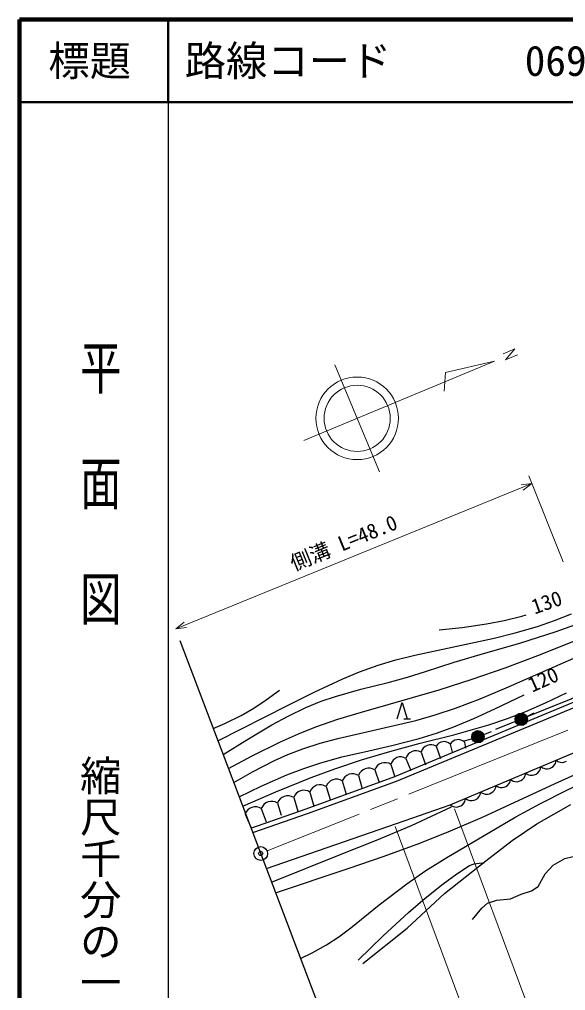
# Model space of a CAD drawing. Units: millimetres, scale not verified. Extents: x 40000 to 680000, y 20000 to 380000.
# Drawn here: x 40000 to 106079, y 262491 to 380000 of the extents above; entities that cross this region are included whole.
import ezdxf
from ezdxf.enums import TextEntityAlignment as Align

# ---------------------------------------------------------------- set-up
doc = ezdxf.new("R2010")
doc.units = ezdxf.units.MM
doc.header["$LTSCALE"] = 1000
doc.header["$PDMODE"] = 32
doc.header["$PDSIZE"] = 500
doc.linetypes.add('CHAIN', pattern=[18.5, 12, -1.5, 3.5, -1.5])
for name, color, linetype, lineweight in [('M-BGD', 7, 'Continuous', 25), ('M-BGD-HTXT', 7, 'Continuous', 13), ('M-BMK', 2, 'CHAIN', 13), ('M-BMK-SRVR', 3, 'Continuous', 25), ('M-STR-HTXT', 7, 'Continuous', 13), ('M-TTL', 2, 'Continuous', 140), ('M-TTL-LINE', 7, 'Continuous', 50), ('M-TTL-TXT', 7, 'Continuous', 25)]:
    doc.layers.add(name, color=color, linetype=linetype, lineweight=lineweight)
doc.layers.add('M-OTRS', color=6, linetype='Continuous')
doc.styles.add('@ＭＳ ゴシック', font='')
doc.styles.add('ＭＳ ゴシック', font='')
doc.styles.get('@ＭＳ ゴシック').set_extended_font_data('@MS Gothic')
doc.styles.get('ＭＳ ゴシック').set_extended_font_data('MS Gothic')

msp = doc.modelspace()

# ---------------------------------------------------------------- linework, layer by layer
at = {"layer": 'M-BGD'}
for p, q in [((59402, 304860), (81033, 247872)), ((85404, 288382), (112353, 299596)), ((85622, 287823), (112583, 299042)), ((85701, 295356), (86302, 297356)), ((86302, 297356), (86901, 295356)), ((86501, 295356), (87301, 295356)), ((92129, 284969), (115897, 294980)), ((100014, 295042), (99082, 294679)), ((101386, 295645), (102284, 296086)), ((96170, 293481), (97099, 293853)), ((94761, 292969), (93811, 292656)), ((90419, 292055), (90957, 290589)), ((92130, 292300), (92374, 291322)), ((93840, 292544), (93987, 291811)), ((86770, 290590), (87340, 289123)), ((88595, 291322), (89148, 289807)), ((104906, 290134), (104939, 290365)), ((104939, 290365), (105127, 290227)), ((82985, 289189), (83528, 287658)), ((84945, 289857), (85434, 288342)), ((102898, 289027), (102999, 289200)), ((102999, 289200), (103063, 289357)), ((103063, 289357), (103096, 289588)), ((103096, 289588), (103284, 289451)), ((103284, 289451), (103441, 289386)), ((103441, 289386), (103635, 289338)), ((103635, 289338), (103903, 289321)), ((103903, 289321), (104140, 289377)), ((104140, 289377), (104361, 289470)), ((104361, 289470), (104567, 289600)), ((104567, 289600), (104741, 289804)), ((104741, 289804), (104842, 289976)), ((104842, 289976), (104906, 290134)), ((105127, 290227), (105284, 290163)), ((105284, 290163), (105478, 290114)), ((105478, 290114), (105746, 290097)), ((105746, 290097), (105983, 290153)), ((105983, 290153), (106204, 290246)), ((74673, 284462), (85404, 288382)), ((81025, 288521), (81426, 287071)), ((99378, 287816), (99409, 288036)), ((99409, 288036), (99598, 287898)), ((100453, 287824), (100674, 287917)), ((100674, 287917), (100880, 288047)), ((100880, 288047), (101055, 288251)), ((101055, 288251), (101156, 288424)), ((101156, 288424), (101220, 288581)), ((101220, 288581), (101253, 288812)), ((101253, 288812), (101441, 288674)), ((101441, 288674), (101598, 288610)), ((101598, 288610), (101792, 288562)), ((101792, 288562), (102060, 288544)), ((102060, 288544), (102297, 288601)), ((102297, 288601), (102518, 288694)), ((102518, 288694), (102723, 288824)), ((102723, 288824), (102898, 289027)), ((74874, 283897), (85622, 287823)), ((77104, 287186), (77614, 285606)), ((79064, 287854), (79520, 286241)), ((97286, 286534), (97461, 286737)), ((97461, 286737), (97561, 286910)), ((97561, 286910), (97625, 287067)), ((97625, 287067), (97658, 287298)), ((97658, 287298), (97837, 287167)), ((97837, 287167), (97986, 287107)), ((97986, 287107), (98171, 287060)), ((98171, 287060), (98425, 287044)), ((98425, 287044), (98650, 287097)), ((98650, 287097), (98860, 287186)), ((98860, 287186), (99056, 287309)), ((99056, 287309), (99221, 287503)), ((99221, 287503), (99317, 287667)), ((99317, 287667), (99378, 287816)), ((99598, 287898), (99755, 287834)), ((99755, 287834), (99949, 287785)), ((99949, 287785), (100217, 287768)), ((100217, 287768), (100453, 287824)), ((73183, 285850), (73704, 284189)), ((75143, 286518), (75610, 284824)), ((93939, 285515), (93972, 285746)), ((93972, 285746), (94160, 285608)), ((94160, 285608), (94317, 285544)), ((95016, 285534), (95237, 285627)), ((95237, 285627), (95443, 285757)), ((95443, 285757), (95617, 285961)), ((95617, 285961), (95718, 286134)), ((95718, 286134), (95782, 286291)), ((95782, 286291), (95815, 286522)), ((95815, 286522), (96003, 286384)), ((96003, 286384), (96161, 286320)), ((96161, 286320), (96355, 286272)), ((96355, 286272), (96622, 286254)), ((96622, 286254), (96859, 286311)), ((96859, 286311), (97080, 286404)), ((97080, 286404), (97286, 286534)), ((68018, 282161), (74673, 284462)), ((69262, 284515), (69843, 282919)), ((71223, 285183), (71651, 283700)), ((85637, 282687), (92129, 284969)), ((92129, 284969), (92317, 284832)), ((92317, 284832), (92474, 284768)), ((92474, 284768), (92668, 284719)), ((92668, 284719), (92936, 284702)), ((92936, 284702), (93173, 284758)), ((93173, 284758), (93394, 284851)), ((93394, 284851), (93600, 284981)), ((93600, 284981), (93774, 285185)), ((93774, 285185), (93875, 285358)), ((93875, 285358), (93939, 285515)), ((94317, 285544), (94511, 285495)), ((94511, 285495), (94779, 285478)), ((94779, 285478), (95016, 285534)), ((102606, 282683), (106735, 285010)), ((67302, 283847), (68035, 282186)), ((68231, 281600), (74874, 283897)), ((69877, 277263), (85637, 282687)), ((99628, 280657), (102606, 282683)), ((96451, 278205), (99628, 280657)), ((105997, 278484), (106998, 278703)), ((91446, 274233), (96451, 278205)), ((103620, 276607), (104558, 277671)), ((104558, 277671), (105997, 278484)), ((102744, 275075), (103620, 276607)), ((101962, 274543), (102744, 275075)), ((86910, 270042), (91446, 274233)), ((99428, 273605), (100711, 274137)), ((100711, 274137), (101962, 274543)), ((95956, 272479), (96644, 273074)), ((96644, 273074), (97770, 273449)), ((97770, 273449), (99428, 273605)), ((94830, 271072), (95956, 272479)), ((81561, 265757), (86910, 270042))]:
    msp.add_line(p, q, dxfattribs=at)
for points in [[(97652, 294139), (106756, 297789), (109486, 299024), (112291, 300411), (120946, 305013), (123516, 306273), (126255, 307501), (129035, 308634), (131848, 309671), (141182, 312658), (143729, 313580), (146329, 314630), (155360, 318468), (157418, 319233), (159648, 319945), (169195, 322146), (172596, 323113), (176289, 324043), (177662, 324237), (178913, 324304), (180708, 324237), (182512, 324065), (182595, 324057)], [(70999, 274308), (79784, 277275), (84141, 278751), (88454, 280323), (92170, 281806), (96031, 283462), (104834, 287558), (113692, 291551), (122598, 295355), (131557, 299327), (140391, 303495), (149146, 307683), (153335, 309574), (157574, 311374), (160533, 312539), (163553, 313615), (166036, 314398), (168547, 315080), (170499, 315525), (172582, 315888), (174954, 316179)], [(64019, 292697), (72432, 296973), (75677, 298597), (79131, 300204), (81161, 301044), (83410, 301855), (85538, 302495), (87858, 303083), (97425, 305139), (99966, 305774), (102665, 306561), (104747, 307272), (106786, 308080)], [(90787, 306143), (93572, 306440), (96503, 306858), (98662, 307282), (100801, 307806), (101317, 307948)], [(64648, 291040), (67505, 292844), (70551, 294649), (72496, 295692), (74666, 296729), (76514, 297491), (78241, 298092), (81320, 298955), (84625, 299772), (86944, 300398), (89120, 301087), (92592, 302213), (96426, 303344), (100552, 304539), (104954, 305922), (107214, 306737)], [(65289, 289350), (68172, 290897), (71571, 292599), (73757, 293574), (75881, 294407), (78524, 295313), (81396, 296187), (90783, 298882), (94784, 300168), (98750, 301549), (103055, 303169), (107353, 304894)], [(65933, 287655), (68190, 288939), (70850, 290329), (72485, 291071), (74280, 291758), (76377, 292419), (78510, 292984), (87969, 295189), (90297, 295853), (92762, 296670), (95758, 297801), (98907, 299104), (107717, 303006)], [(63451, 294193), (64847, 294794), (66810, 295760), (68353, 296678), (69846, 297685), (71463, 298848)], [(67022, 284785), (71023, 286527), (75280, 288266), (78159, 289326), (81384, 290399), (84835, 291432), (88493, 292420), (92573, 293454), (96808, 294641), (99048, 295393), (101280, 296257), (103659, 297301), (106182, 298525)], [(66580, 285949), (69241, 287217), (72356, 288589), (74403, 289380), (76328, 290019), (79023, 290755), (81752, 291394), (85048, 292146), (88345, 293002), (90447, 293648), (92574, 294409), (94971, 295405), (97515, 296577), (101077, 298286)], [(74010, 266375), (75436, 267065), (77153, 268012), (78651, 268995), (80096, 270065), (83522, 272851), (86862, 275425), (89174, 277006), (91709, 278611), (100054, 283524), (103042, 285145), (106151, 286716), (109602, 288354)], [(70511, 275594), (78933, 279004), (83212, 280694), (87422, 282468), (92275, 284732)], [(80987, 266155), (83997, 269100), (87067, 271953), (89090, 273689), (91278, 275422), (92906, 276615), (94462, 277618), (95016, 277828), (95615, 277926), (96229, 277956)]]:
    msp.add_lwpolyline(points, dxfattribs=at)
for centre, radius in [((100713, 295314), 750), ((100713, 295314), 660), ((100713, 295314), 570), ((100713, 295314), 480), ((100713, 295314), 390), ((100713, 295314), 300), ((100713, 295314), 210), ((100713, 295314), 120), ((100713, 295314), 30), ((95474, 293203), 750), ((95474, 293203), 660), ((95474, 293203), 570), ((95474, 293203), 480), ((95474, 293203), 390), ((95474, 293203), 300), ((95474, 293203), 210), ((95474, 293203), 120), ((95474, 293203), 30)]:
    msp.add_circle(centre, radius, dxfattribs=at)
for centre, radius, start, end in [((91366, 291536), 1080, 44.99367, 151.25388), ((93077, 291780), 1080, 44.99367, 151.25388), ((87957, 290272), 1229, 58.75313, 165.01333), ((89782, 291005), 1229, 58.75313, 165.01333), ((86133, 289539), 1229, 58.75313, 165.01333), ((82270, 288077), 1322, 57.25584, 160.36153), ((84230, 288745), 1322, 57.25584, 160.36153), ((78349, 286742), 1322, 57.25584, 160.36153), ((80309, 287409), 1322, 57.25584, 160.36153), ((74428, 285406), 1322, 57.25584, 160.36153), ((76389, 286074), 1322, 57.25584, 160.36153), ((72468, 284738), 1322, 57.25584, 160.36153), ((68547, 283403), 1322, 57.25584, 160.36153), ((70507, 284071), 1322, 57.25584, 160.36153)]:
    msp.add_arc(centre, radius, start, end, dxfattribs=at)
at = {"layer": 'M-BGD-HTXT'}
for p, q in [((98519, 339548), (99945, 340141)), ((99945, 340141), (98823, 338807)), ((97485, 338645), (74400, 329044)), ((97485, 338645), (91561, 337264)), ((98823, 338807), (100250, 339409)), ((83552, 325268), (78175, 338196)), ((91561, 337264), (91405, 335034))]:
    msp.add_line(p, q, dxfattribs=at)
for radius in [5000, 4000]:
    msp.add_circle((80864, 331732), radius, dxfattribs=at)
at = {"layer": 'M-BMK'}
for p, q in [((95231, 289512), (124499, 301347)), ((69961, 279383), (95231, 289512))]:
    msp.add_line(p, q, dxfattribs=at)
at = {"layer": 'M-BMK-SRVR'}
msp.add_circle((69190, 279074), 831, dxfattribs=at)
at = {"layer": 'M-OTRS'}
msp.add_point((69190, 279074), dxfattribs=at)
at = {"layer": 'M-STR-HTXT'}
for p, q in [((105800, 314379), (101619, 324777)), ((58926, 306266), (101992, 323849)), ((100702, 323700), (101992, 323849)), ((101992, 323849), (100967, 323052)), ((58926, 306266), (59951, 307062)), ((60216, 306414), (58926, 306266)), ((92641, 284467), (102437, 258140)), ((85465, 282357), (95522, 255303))]:
    msp.add_line(p, q, dxfattribs=at)
at = {"layer": 'M-TTL'}
for p, q in [((40000, 380000), (40000, 20000)), ((680000, 380000), (40000, 380000))]:
    msp.add_line(p, q, dxfattribs=at)
at = {"layer": 'M-TTL-LINE'}
for p, q in [((58000, 380000), (58000, 370000)), ((40000, 370000), (680000, 370000))]:
    msp.add_line(p, q, dxfattribs=at)
at = {"layer": 'M-TTL-TXT'}
msp.add_line((58000, 370000), (58000, 20000), dxfattribs=at)

# ---------------------------------------------------------------- texts
at = {"layer": 'M-BGD', "style": 'ＭＳ ゴシック'}
for s, rotation, p in [('130', 19.294, (102509, 307473)), ('120', 23.994, (102253, 298029))]:
    msp.add_text(s, height=1833, rotation=rotation, dxfattribs=at).set_placement(p, align=Align.BOTTOM_LEFT)
at = {"layer": 'M-STR-HTXT', "style": 'ＭＳ ゴシック'}
msp.add_text('側溝 L=48.0', height=1833, rotation=22.194, dxfattribs=at).set_placement((73429, 312727), align=Align.BOTTOM_LEFT)
at = {"layer": 'M-TTL-TXT', "style": 'ＭＳ ゴシック'}
msp.add_text('標題', height=3666, dxfattribs=at).set_placement((48500, 375000), align=Align.MIDDLE_CENTER)
for s, p in [('路線コード', (60000, 375000)), ('069', (101142, 375000))]:
    msp.add_text(s, height=3666, dxfattribs=at).set_placement(p, align=Align.MIDDLE_LEFT)
at = {"layer": 'M-TTL-TXT', "style": '@ＭＳ ゴシック', "width": 1.4}
msp.add_text('平  面  図', height=3666, rotation=270, dxfattribs=at).set_placement((49777, 306475), align=Align.MIDDLE_RIGHT)
at = {"layer": 'M-TTL-TXT', "style": '@ＭＳ ゴシック'}
msp.add_text('縮尺千分の一', height=3666, rotation=270, dxfattribs=at).set_placement((49777, 261030), align=Align.MIDDLE_RIGHT)

doc.saveas('drawing.dxf')
